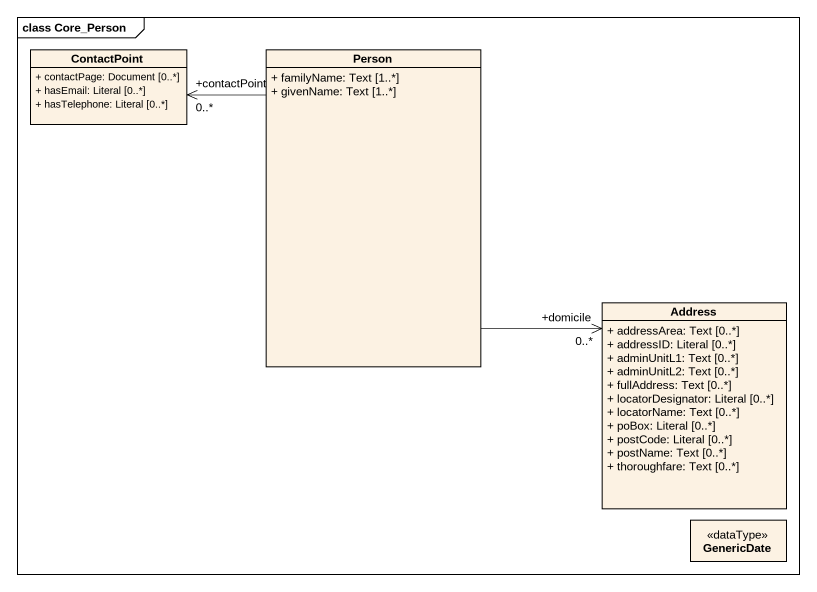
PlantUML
@startuml
mainframe class Core_Person
hide circle
hide empty members
skinparam classAttributeIconSize 0
class ContactPoint {
  + contactPage: Document [0..*]
  + hasEmail: Literal [0..*]
  + hasTelephone: Literal [0..*]
}
class "Person" as Person_ {
  + familyName: Text [1..*]
  + givenName: Text [1..*]
}
class Address {
  + addressArea: Text [0..*]
  + addressID: Literal [0..*]
  + adminUnitL1: Text [0..*]
  + adminUnitL2: Text [0..*]
  + fullAddress: Text [0..*]
  + locatorDesignator: Literal [0..*]
  + locatorName: Text [0..*]
  + poBox: Literal [0..*]
  + postCode: Literal [0..*]
  + postName: Text [0..*]
  + thoroughfare: Text [0..*]
}
class GenericDate <<dataType>>
Person_ -left-> "+contactPoint\n0..*" ContactPoint
Person_ --> "+domicile\n0..*" Address
@enduml
